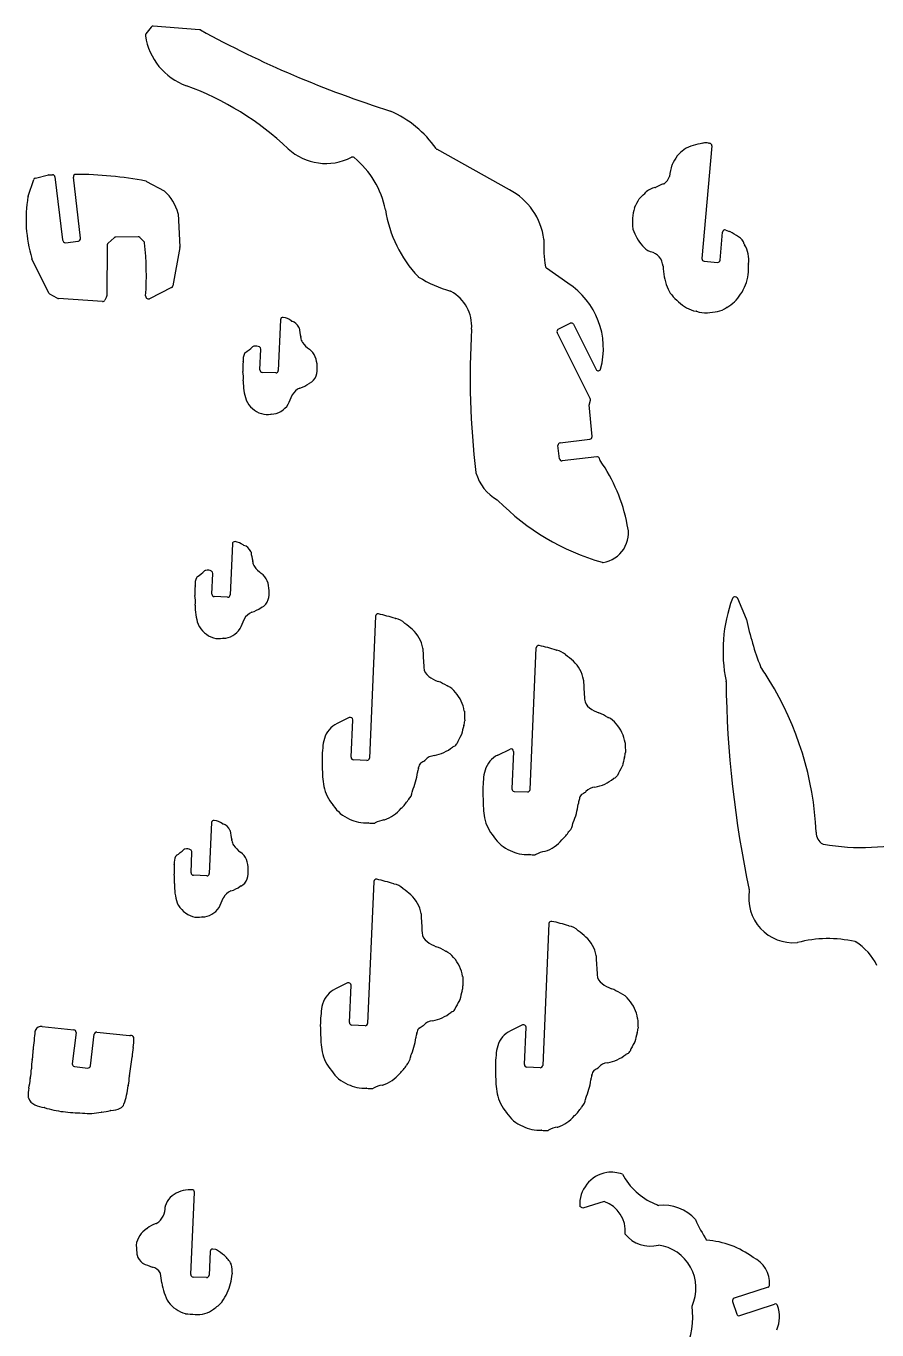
# Model space of a CAD drawing. Extents: x 0 to 821, y 0 to 548.
# Drawn here: x 543.3 to 683.3, y 193.1 to 407.6 of the extents above; entities that cross this region are included whole.
import ezdxf

# ---------------------------------------------------------------- set-up
doc = ezdxf.new("R2010")
doc.units = 0
doc.header["$MEASUREMENT"] = 0
doc.layers.add('WHITE', color=7, linetype='CONTINUOUS')

msp = doc.modelspace()

# ---------------------------------------------------------------- linework, layer by layer
at = {"layer": 'WHITE', "linetype": 'Continuous'}
for p, q in [((571.813454, 407.000399), (564.213925, 407.590281)), ((563.863861, 407.429794), (563.013925, 406.300281)), ((655.634234, 388.329742), (655.763925, 388.320281)), ((622.833951, 380.680207), (610.903925, 387.320281)), ((656.133533, 387.879747), (654.493925, 369.340281)), ((543.623925, 379.60028), (544.543925, 382.340281)), ((544.824161, 382.599569), (546.973925, 383.110281)), ((547.05354, 383.120358), (547.643925, 383.130281)), ((548.044155, 382.779829), (549.293925, 372.410281)), ((552.273481, 372.720216), (551.073925, 382.750281)), ((563.113523, 382.050427), (566.003925, 380.470281)), ((568.304125, 376.699881), (568.603925, 371.260281)), ((657.483924, 369.080278), (657.893925, 373.700281)), ((658.413806, 374.039934), (659.053925, 373.820281)), ((549.373856, 372.210454), (549.443925, 372.110281)), ((549.813713, 371.960152), (551.823925, 372.200281)), ((552.024371, 372.279658), (552.123925, 372.360281)), ((556.664123, 371.600263), (556.573925, 363.230281)), ((557.783646, 372.790029), (556.793925, 371.890281)), ((561.724057, 372.9398), (558.053925, 372.890281)), ((562.673924, 372.16028), (562.003925, 372.830281)), ((568.593925, 371.160281), (567.433925, 364.870281)), ((547.013924, 363.690282), (544.243925, 369.330281)), ((654.853526, 368.909759), (657.043925, 368.720281)), ((632.453944, 365.329502), (628.943925, 367.760281)), ((567.224022, 364.579938), (563.603925, 362.750281)), ((548.434256, 362.830007), (547.183925, 363.520281)), ((555.874209, 362.269627), (548.603925, 362.780281)), ((556.534171, 363.059577), (556.263925, 362.500281)), ((563.113591, 362.84994), (563.053925, 362.920281)), ((585.143925, 359.290281), (584.783925, 350.920284)), ((630.853925, 357.720281), (632.823925, 358.710281)), ((633.363943, 358.540164), (637.093925, 351.120281)), ((636.133935, 346.349507), (630.683925, 357.190281)), ((581.783925, 351.050281), (581.933659, 354.449775)), ((584.363925, 350.540281), (582.163927, 350.63028)), ((636.42394, 340.070385), (635.953925, 345.320281)), ((635.973771, 345.480052), (636.163925, 346.040281)), ((631.154298, 339.049779), (636.073925, 339.640281)), ((631.064424, 336.429905), (630.803925, 338.610281)), ((637.203925, 336.749652), (631.503925, 336.080281)), ((637.703924, 336.260282), (637.633925, 336.480281)), ((577.233925, 322.420281), (576.874116, 314.050458)), ((573.873925, 314.180281), (574.024052, 317.580383)), ((576.453925, 313.660281), (574.253927, 313.76028)), ((660.134028, 313.65004), (659.993925, 313.700281)), ((661.814264, 310.070092), (660.393925, 313.430281)), ((600.793949, 310.520091), (599.783925, 287.200281)), ((626.223925, 282.010281), (627.244083, 305.330242)), ((596.473891, 293.85965), (594.473925, 292.890281)), ((596.783924, 287.330278), (597.053925, 293.480281)), ((620.913925, 287.700281), (622.923772, 288.670051)), ((623.493925, 288.290281), (623.233924, 282.140278)), ((599.363927, 286.82028), (597.163925, 286.910281)), ((623.613925, 281.720281), (625.813725, 281.630099)), ((573.803768, 276.57963), (573.443925, 268.210281)), ((570.443925, 268.34028), (570.593925, 271.740281)), ((573.023927, 267.83028), (570.833925, 267.930281)), ((600.513925, 266.890281), (599.494175, 243.570272)), ((629.314166, 259.980235), (628.293925, 236.660281)), ((596.193925, 250.220281), (594.193946, 249.259712)), ((596.503925, 243.700281), (596.763694, 249.840435)), ((545.951476, 243.068836), (551.161335, 242.519167)), ((599.083925, 243.180281), (596.883927, 243.28028)), ((624.993772, 243.310051), (622.983925, 242.350281)), ((625.303924, 236.790278), (625.563925, 242.930281)), ((551.521435, 242.079157), (550.901335, 236.929167)), ((553.881335, 236.569167), (554.501335, 241.779167)), ((554.940961, 242.128666), (560.331335, 241.569167)), ((551.251335, 236.479167), (553.431335, 236.219167)), ((627.883925, 236.270281), (625.683925, 236.370281)), ((570.583925, 216.210281), (569.953433, 216.199777)), ((570.403925, 202.270281), (570.993746, 215.79046)), ((634.893925, 213.160281), (634.403892, 213.440195)), ((638.433925, 214.270281), (634.893925, 213.160281)), ((573.573925, 206.050281), (573.404116, 202.140458)), ((574.443925, 206.390281), (574.003983, 206.43003)), ((572.983925, 201.750281), (570.783927, 201.85028)), ((665.373925, 200.200281), (659.793925, 198.360281)), ((659.543925, 197.850281), (660.233924, 195.760283)), ((660.733925, 195.510281), (666.443922, 197.40028))]:
    msp.add_line(p, q, dxfattribs=at)
for centre, radius, start, end in [((564.185505, 407.190239), 0.40105, 85.93638, 143.321777), ((563.322752, 406.057061), 0.393103, 141.777436, 188.287939), ((573.180831, 407.524911), 10.359861, 188.462147, 250.157672), ((571.799925, 406.606281), 0.394291, 63.885312, 88.0339), ((655.461543, 559.332942), 173.746, 241.280767, 252.520256), ((553.235956, 352.565202), 48.106967, 46.429629, 70.031879), ((595.870541, 376.992828), 18.191656, 35.04808, 65.986394), ((655.630744, 380.152381), 8.2186, 96.966453, 119.579044), ((654.578015, 388.699151), 0.392844, 278.182161, 290.195133), ((655.149577, 387.020387), 1.3807, 72.956097, 108.405603), ((655.647315, 388.731489), 0.40196, 256.615286, 268.13516), ((655.73398, 387.91984), 0.401559, 354.269841, 85.723478), ((592.618925, 394.189281), 9.19668, 227.396, 297.206), ((597.007609, 385.659531), 0.395893, 51.573814, 117.702736), ((611.085918, 387.676656), 0.400156, 216.321972, 242.947497), ((671.521163, 373.235166), 24.7949, 148.39241, 152.170986), ((650.734701, 386.009), 0.397495, 132.891527, 146.197086), ((659.430899, 377.545445), 12.5319, 129.17595, 135.685262), ((651.766925, 386.945281), 0.403706, 118.567, 128.711334), ((588.116012, 374.635823), 14.5586, 10.865135, 51.123342), ((658.622327, 381.692509), 9.56018, 161.347794, 172.886778), ((649.936164, 384.604326), 0.399431, 148.960985, 158.59949), ((544.924403, 382.210146), 0.402118, 104.435254, 161.117831), ((547.06373, 382.7203), 0.400187, 91.459039, 102.968097), ((547.645866, 382.728732), 0.401553, 7.310627, 90.277066), ((551.466925, 382.803281), 0.396558, 90.429, 187.680573), ((551.205868, 319.990481), 63.2099, 79.243125, 89.766059), ((562.926233, 381.69904), 0.398183, 61.942318, 78.813081), ((647.324576, 383.25967), 1.851271, 300.838601, 348.050032), ((543.994925, 379.443281), 0.402912, 157.063, 166.098373), ((565.779925, 380.140281), 0.398843, 44.5753, 55.831815), ((561.47085, 375.108588), 7.02214, 13.689018, 49.148645), ((617.703925, 371.060281), 10.902298, 7.855108, 61.9303), ((561.437588, 464.811363), 119.061673, 314.086316, 314.807496), ((645.605513, 380.036329), 0.40078, 123.566067, 130.812661), ((647.758278, 377.132113), 4.01538, 104.488464, 126.250395), ((646.672505, 381.413194), 0.401687, 281.660232, 298.421467), ((649.721731, 376.283514), 5.56619, 106.149636, 120.89487), ((648.073925, 382.024281), 0.406611, 284.177161, 299.413), ((565.852973, 375.805568), 22.5604, 170.471741, 196.520626), ((650.814925, 375.428281), 7.760497, 162.978, 188.729448), ((643.787922, 377.600288), 0.406045, 153.721276, 165.77019), ((493.695559, 460.385642), 171.003629, 331.114335, 331.65244), ((644.533995, 378.998449), 0.391027, 131.732209, 150.687278), ((567.903076, 376.675629), 0.401781, 3.460436, 13.641965), ((622.88572, 380.578588), 20.720447, 188.879937, 223.25302), ((643.540129, 374.266947), 0.396146, 182.382472, 192.677633), ((650.558648, 376.599128), 7.79014, 198.091556, 221.279486), ((658.288925, 373.663281), 0.396729, 71.6568, 174.648668), ((658.956925, 373.429281), 0.402852, 67.0629, 76.067241), ((654.271925, 364.684281), 10.322132, 52.9278, 62.024816), ((549.695925, 372.455281), 0.404511, 186.387117, 217.241), ((549.761104, 372.361054), 0.404339, 218.331169, 277.476001), ((551.782202, 372.598417), 0.400316, 275.982508, 307.224945), ((551.883723, 372.671125), 0.392837, 307.694612, 7.178665), ((557.066076, 371.59442), 0.401995, 132.609743, 179.167116), ((558.049304, 372.488276), 0.402031, 89.341494, 131.360194), ((561.728195, 372.538025), 0.401796, 46.666561, 90.590097), ((562.397925, 371.872281), 0.398883, 6.864452, 46.2189), ((515.14407, 366.635312), 47.942032, 355.902521, 6.328567), ((568.205014, 371.249672), 0.399051, 347.055399, 1.523415), ((645.744861, 371.282351), 17.2819, 176.057912, 190.880813), ((628.103925, 372.510281), 0.401903, 354.312354, 5.71059), ((647.535309, 373.848825), 3.70434, 220.161783, 245.065253), ((659.502785, 371.131753), 2.04477, 16.418814, 60.993821), ((661.845785, 371.826736), 0.399151, 197.047324, 211.117253), ((657.263951, 369.091492), 4.93703, 353.00153, 30.813446), ((544.611925, 369.486281), 0.3997, 193.897, 202.972721), ((646.152925, 370.846281), 0.399087, 243.299, 255.705422), ((645.52888, 367.945075), 2.568802, 3.226322, 78.195497), ((654.893897, 369.308922), 0.401199, 175.517074, 264.22482), ((657.083925, 369.120281), 0.401995, 264.289407, 354.289), ((629.170848, 368.094692), 0.404135, 190.63536, 235.840209), ((659.117894, 368.56898), 11.0347, 182.489636, 200.526786), ((654.420925, 367.803281), 7.758614, 326.139, 351.97087), ((650.724271, 367.975426), 11.4483, 353.702162, 2.226929), ((662.563771, 368.453556), 0.401229, 174.795752, 184.757584), ((567.03976, 364.934195), 0.399313, 297.480637, 350.789573), ((608.095167, 366.639847), 0.397223, 220.761576, 236.230447), ((618.934089, 384.204797), 21.036966, 238.28274, 254.022574), ((625.453016, 354.572614), 12.834471, 344.717067, 56.942629), ((652.336608, 365.865247), 3.7391, 198.162588, 221.450471), ((547.368925, 363.875281), 0.400312, 207.525, 242.474774), ((548.629411, 363.181566), 0.402094, 240.964696, 266.365881), ((555.901356, 362.66832), 0.399616, 266.104681, 335.13375), ((556.172667, 363.233746), 0.401273, 334.275755, 359.505182), ((563.365004, 363.176226), 0.402838, 175.235867, 219.446268), ((563.421824, 363.1104), 0.403543, 220.198236, 296.824274), ((613.043335, 363.596597), 0.396735, 62.842788, 75.378503), ((610.060939, 358.205498), 6.55761, 356.188095, 61.156859), ((656.563904, 368.971047), 8.97587, 218.445942, 239.09594), ((655.483163, 366.888858), 6.36927, 299.026833, 327.645683), ((654.011925, 364.567281), 3.887258, 238.033, 262.937573), ((653.47847, 360.310723), 0.402638, 70.280787, 82.075167), ((655.081925, 364.677281), 4.248932, 249.794, 274.201672), ((650.451829, 402.838086), 42.6853, 276.647669, 278.924312), ((656.61514, 363.776165), 3.14028, 278.394474, 307.66358), ((658.791157, 360.983474), 0.400373, 122.905022, 129.976836), ((585.545925, 359.271281), 0.402483, 81.7242, 177.294004), ((585.188263, 356.812026), 2.88761, 53.052414, 81.725076), ((587.171976, 359.446004), 0.409811, 232.757037, 250.349962), ((586.448732, 357.235679), 1.91601, 25.81058, 72.208788), ((633.009873, 358.358381), 0.398008, 27.176392, 117.852569), ((587.815225, 357.886016), 0.402798, 7.707422, 27.163205), ((598.37542, 359.109983), 10.228169, 186.568135, 194.955026), ((588.102912, 356.379771), 0.401174, 358.587841, 13.070158), ((589.832925, 356.363281), 1.32902, 179.715305, 217.172), ((747.67369, 349.856397), 131.308304, 176.545042, 186.852329), ((631.033925, 357.370281), 0.393573, 117.216, 207.216112), ((579.61109, 353.588707), 0.401365, 124.459466, 156.340007), ((574.795925, 361.084281), 8.5078, 302.634536, 312.779), ((580.849659, 354.547441), 0.401648, 102.36329, 133.302917), ((581.0743, 353.570088), 1.40447, 62.886706, 102.778206), ((581.536954, 354.465075), 0.397, 357.791279, 63.452538), ((593.148925, 358.805281), 5.44708, 216.564935, 233.435), ((588.423454, 352.23045), 2.65161, 21.90316, 56.06002), ((592.614691, 351.427907), 13.643, 176.0378, 182.426564), ((581.69236, 352.622226), 2.69601, 155.27712, 184.29578), ((578.603758, 352.392417), 0.401135, 356.884524, 3.983074), ((586.33391, 351.507858), 4.8611, 1.434164, 20.617739), ((579.383925, 350.825281), 0.40078, 176.424, 183.648689), ((573.624013, 349.844059), 5.444566, 353.519452, 10.109903), ((582.183925, 351.030281), 0.4005, 177.137595, 267.138), ((584.383925, 350.940281), 0.4005, 267.137595, 357.138), ((589.105573, 350.702124), 2.02894, 294.09287, 341.848541), ((586.391925, 351.334281), 4.81071, 344.764, 3.518617), ((637.450306, 351.29852), 0.398468, 206.57122, 344.141156), ((588.641935, 349.052859), 9.60977, 178.946446, 197.834454), ((589.249925, 345.746281), 2.46813, 111.038095, 151.341), ((586.102079, 354.348977), 6.69278, 289.751691, 304.302977), ((590.084319, 348.47064), 0.408062, 111.642416, 121.037613), ((579.872925, 346.232281), 0.398299, 197.925, 205.582289), ((583.315753, 347.848645), 4.20168, 205.190492, 252.096656), ((583.587165, 347.066283), 3.28648, 270.633813, 329.292361), ((576.255319, 350.73392), 11.4784, 332.242147, 340.330096), ((587.454078, 346.771293), 0.402515, 156.780604, 165.763313), ((636.354064, 345.351694), 0.401371, 161.34931, 184.488873), ((635.785025, 346.159601), 0.397243, 342.520039, 28.55874), ((582.958352, 347.01986), 3.30426, 253.576203, 280.380467), ((583.646818, 343.381387), 0.399298, 93.345087, 103.482024), ((631.199611, 338.654245), 0.398121, 96.53533, 186.340019), ((636.027824, 340.035269), 0.397669, 276.657123, 5.066054), ((637.252991, 336.350085), 0.402568, 18.869396, 97.000738), ((631.458877, 336.474706), 0.396989, 186.479703, 276.515628), ((638.084925, 336.388281), 0.401991, 198.57, 214.618656), ((615.031695, 320.352475), 27.680006, 10.885816, 34.825398), ((617.684894, 334.288363), 0.394067, 194.470125, 203.65087), ((624.396925, 336.056281), 7.330538, 195.232518, 240.92), ((620.634592, 329.299591), 0.403113, 44.131264, 60.336634), ((648.90853, 357.186667), 39.309677, 224.610188, 254.000905), ((637.512173, 324.227318), 4.892141, 278.599575, 16.050382), ((577.635925, 322.401281), 0.402483, 81.7242, 177.294004), ((577.278263, 319.942026), 2.88761, 53.052414, 81.725076), ((579.258278, 322.567778), 0.40103, 232.46644, 250.493837), ((578.535123, 320.368862), 1.91387, 25.417768, 72.068317), ((579.909002, 321.004815), 0.400312, 9.412267, 27.607554), ((590.465084, 322.242901), 10.228597, 186.58294, 194.971304), ((580.191925, 319.509281), 0.402167, 357.301, 13.106369), ((566.846624, 324.184438), 8.512364, 302.928615, 313.108266), ((572.938925, 317.677281), 0.401648, 102.256, 133.238356), ((573.1643, 316.700088), 1.40447, 62.886706, 102.778206), ((573.622925, 317.592281), 0.401304, 358.301, 63.116156), ((581.922923, 319.493749), 1.329282, 180.146825, 217.187128), ((585.233925, 321.930281), 5.44008, 216.553764, 233.446), ((580.508389, 315.35661), 2.65763, 21.9393, 56.015487), ((638.180782, 319.790595), 0.405328, 254.712504, 278.927914), ((584.704751, 314.551753), 13.6428, 176.057359, 182.400729), ((573.780925, 315.743281), 2.6939, 155.276, 184.108347), ((570.693755, 315.517965), 0.401472, 355.977427, 4.616964), ((571.696925, 316.713281), 0.395256, 124.352, 156.646413), ((578.423925, 314.637281), 4.8611, 1.44097, 20.624171), ((571.473925, 313.955281), 0.40078, 176.424, 183.648689), ((565.714013, 312.974059), 5.444566, 353.519452, 10.109903), ((574.273925, 314.160281), 0.4005, 177.137595, 267.138), ((576.473737, 314.06029), 0.4005, 267.164454, 358.593324), ((581.193322, 313.829459), 2.02735, 294.170699, 343.983725), ((578.481925, 314.464281), 4.810631, 345.626641, 3.518617), ((682.892821, 304.801), 24.927743, 159.698357, 191.478416), ((659.89027, 313.313188), 0.400731, 75.009236, 160.038415), ((660.034925, 313.269281), 0.393449, 24.154706, 75.4108), ((580.731935, 312.182859), 9.60977, 178.946446, 197.834454), ((581.344625, 308.881165), 2.465551, 111.185172, 151.689325), ((578.226983, 317.486654), 6.6881, 289.446387, 303.968262), ((582.217695, 311.625702), 0.403926, 118.746337, 128.935583), ((571.962925, 309.362281), 0.398299, 197.925, 205.582289), ((575.405753, 310.978645), 4.20168, 205.190492, 252.096656), ((568.33311, 313.835436), 11.4807, 332.251571, 340.481604), ((579.541318, 309.877204), 0.406144, 154.749141, 162.456923), ((601.192806, 310.509305), 0.399003, 78.297194, 178.451051), ((595.974291, 285.950827), 25.505805, 71.507755, 78.008055), ((604.151599, 310.526049), 0.396146, 257.243622, 267.425792), ((603.767925, 307.623281), 2.533646, 44.536331, 81.6967), ((605.875078, 309.658944), 0.396989, 220.659167, 228.940714), ((592.614127, 292.040716), 21.655226, 48.743994, 53.106758), ((661.439341, 309.928448), 0.400787, 10.210269, 20.69632), ((711.015009, 320.346632), 50.2579, 191.881069, 201.092168), ((575.048352, 310.14986), 3.30426, 253.576203, 280.380467), ((575.734925, 306.511281), 0.398964, 93.066226, 103.214), ((575.682588, 310.199278), 3.28977, 270.539859, 328.699076), ((603.230811, 304.326908), 5.419264, 10.241237, 47.469834), ((608.178243, 305.191784), 0.39791, 5.461162, 14.351732), ((693.601242, 308.249358), 85.0805, 182.033987, 184.151551), ((627.647641, 305.313335), 0.403912, 79.140543, 177.601006), ((622.422774, 280.761334), 25.505624, 71.504954, 78.004485), ((630.655378, 305.326632), 0.402741, 249.40895, 259.780455), ((630.231925, 302.426281), 2.52862, 44.871882, 81.9981), ((632.325109, 304.468907), 0.396989, 220.652197, 228.920596), ((619.059204, 286.844648), 21.663034, 48.744789, 53.106223), ((629.680859, 299.136645), 5.419426, 10.242308, 47.472086), ((610.604958, 302.177574), 1.86303, 182.695251, 235.645973), ((614.061638, 307.096576), 7.875, 235.079164, 247.704329), ((664.491149, 302.430668), 0.404499, 204.900234, 218.35873), ((621.060925, 272.702281), 52.2269, 31.5371, 34.3613), ((608.219925, 292.002281), 8.313311, 58.494715, 69.9213), ((612.738925, 299.454281), 0.403866, 244.376, 251.91119), ((611.329755, 296.113516), 3.223522, 35.821872, 66.53107), ((634.614112, 300.07262), 0.400768, 355.244171, 3.957659), ((720.034374, 303.352432), 85.0854, 182.231537, 184.34921), ((658.074925, 299.750281), 0.399027, 1.3258, 13.054227), ((830.522912, 301.622419), 172.059227, 180.620361, 192.112371), ((621.13498, 272.586076), 52.224745, 2.638352, 31.688254), ((609.473883, 293.989541), 6.005207, 9.102659, 41.901582), ((637.054958, 296.987574), 1.86303, 182.695251, 235.645973), ((596.652925, 293.500281), 0.401498, 357.144721, 116.482), ((615.0223, 294.834599), 0.395358, 8.158818, 15.399991), ((706.681656, 297.022825), 91.2929, 181.338247, 182.324827), ((640.513936, 301.904971), 7.875, 235.058774, 247.683928), ((634.645925, 286.823281), 8.31065, 58.374674, 69.7405), ((639.173141, 294.256134), 0.394594, 244.573051, 252.383175), ((637.785802, 290.91845), 3.221593, 35.95787, 66.823311), ((596.185338, 289.331479), 3.948924, 115.682716, 164.304399), ((656.955956, 281.515944), 43.0791, 165.159544, 167.159558), ((612.720925, 293.454281), 2.746181, 340.768399, 357.188), ((635.923883, 288.799541), 6.005207, 9.102659, 41.901582), ((596.913462, 288.813815), 4.799413, 160.704075, 179.449385), ((613.772925, 289.688281), 0.39935, 328.585842, 338.252), ((621.945277, 286.245808), 8.46845, 146.252289, 157.105897), ((614.558757, 291.1537), 0.400535, 329.488821, 350.805948), ((641.4723, 289.644599), 0.395358, 8.158818, 15.399991), ((733.132227, 291.808207), 91.2929, 181.322793, 182.308886), ((607.103499, 286.900023), 15.116819, 172.55056, 184.514817), ((610.759702, 285.168253), 2.4811, 97.070222, 136.367697), ((609.338628, 294.097402), 6.56245, 279.788437, 309.175571), ((613.743564, 288.70589), 0.399819, 110.50166, 130.459091), ((613.294378, 290.000433), 0.970601, 288.573443, 327.584055), ((622.639719, 284.145666), 3.951411, 115.896952, 164.378487), ((623.094917, 288.30912), 0.399452, 357.296797, 115.369118), ((639.165846, 288.2843), 2.751908, 340.141498, 356.792238), ((613.049925, 285.711507), 21.016337, 180.003907, 188.678389), ((597.183925, 287.310281), 0.4005, 177.138, 267.137595), ((599.383925, 287.220281), 0.4005, 267.138, 357.137595), ((611.724902, 284.204102), 4.08588, 160.910877, 171.467505), ((607.492925, 285.666281), 0.391581, 341.239382, 356.171), ((609.143459, 285.538724), 1.26384, 140.086075, 175.39795), ((608.472565, 286.080644), 0.401816, 119.595015, 137.973589), ((597.729944, 304.342825), 20.785756, 300.482757, 302.487757), ((608.6471, 287.123852), 0.399631, 308.225786, 322.447328), ((623.362925, 283.622281), 4.79889, 160.682941, 179.431), ((648.419925, 281.091281), 8.47739, 146.586, 157.396), ((641.016707, 285.984423), 0.396825, 325.498377, 347.665981), ((683.454436, 276.5231), 43.0828, 165.445996, 167.429521), ((598.010925, 285.858281), 9.729917, 335.350135, 353.817), ((633.553499, 281.710023), 15.116819, 172.55056, 184.514817), ((635.791665, 288.908407), 6.56159, 279.667093, 309.147291), ((640.194314, 283.516171), 0.399819, 110.616373, 130.6036), ((639.74008, 284.815334), 0.976618, 288.72088, 327.478477), ((640.224128, 284.500238), 0.399111, 328.261352, 337.832655), ((599.589261, 284.267856), 7.516259, 193.28706, 219.669), ((604.781829, 281.808183), 2.037013, 315.07403, 355.842036), ((607.211009, 281.620453), 0.39954, 153.262819, 174.249274), ((623.633925, 282.120281), 0.4005, 177.138, 267.137595), ((625.824112, 282.030276), 0.400312, 268.513129, 357.136943), ((635.594133, 280.349531), 1.26384, 140.133759, 175.431079), ((634.922565, 280.890644), 0.401816, 119.595015, 137.973589), ((624.037079, 299.065976), 20.784055, 300.943618, 302.924353), ((635.134925, 281.968281), 0.401128, 299.739996, 314.03), ((637.220291, 279.983329), 2.4783, 97.576944, 136.798833), ((593.514643, 279.196219), 0.397993, 34.189653, 43.43283), ((598.716925, 282.507281), 5.76879, 212.357, 247.441), ((600.343925, 282.840281), 6.084275, 288.196705, 320.133), ((600.127925, 284.253281), 7.2181, 312.601635, 326.888), ((606.505923, 280.080317), 0.403928, 134.248202, 145.308143), ((639.494938, 280.455589), 21.01145, 179.824157, 188.499613), ((624.460925, 280.668281), 9.72992, 335.350135, 353.817), ((638.174902, 279.014102), 4.08588, 160.910877, 171.467505), ((633.934718, 280.480612), 0.400747, 341.030448, 355.64863), ((574.201267, 276.567226), 0.397693, 80.928567, 178.212639), ((573.862925, 274.096281), 2.891704, 53.465648, 82.0278), ((599.318867, 282.901801), 6.376894, 243.803865, 272.383299), ((603.023128, 272.163144), 4.94854, 99.766041, 117.559589), ((602.085363, 277.430891), 0.403105, 284.12406, 293.162956), ((626.028066, 279.081683), 7.516006, 193.320282, 219.803811), ((575.828925, 276.737281), 0.400812, 232.396, 250.281667), ((575.10013, 274.532851), 1.921115, 25.512154, 72.002973), ((576.478827, 275.175875), 0.400125, 9.303735, 27.443261), ((587.034762, 276.415685), 10.2288, 186.596919, 194.991859), ((599.618167, 276.130348), 0.401528, 84.890921, 94.874714), ((600.283286, 281.62899), 5.137405, 262.963262, 273.245894), ((600.536959, 276.895191), 0.397112, 275.377043, 299.678585), ((626.577925, 279.063281), 7.21806, 312.601635, 326.888), ((632.950424, 274.895812), 0.396282, 134.235489, 145.50899), ((631.231967, 276.618321), 2.036886, 315.068159, 355.83789), ((633.661009, 276.430453), 0.39954, 153.262819, 174.249274), ((675.330897, 274.85586), 2.03097, 176.211118, 241.575978), ((576.776908, 273.644689), 0.397385, 2.255886, 18.332858), ((578.506925, 273.651281), 1.332907, 179.611, 216.402882), ((581.795784, 276.108127), 5.43809, 216.672847, 233.795243), ((619.956925, 274.016281), 0.3908, 33.2021, 40.52852), ((625.152344, 277.320621), 5.76643, 212.406271, 247.586651), ((626.793925, 277.650281), 6.0843, 288.196705, 320.133), ((674.570925, 273.413281), 0.40093, 238.96, 258.953474), ((680.801345, 310.63921), 38.1445, 260.48236, 284.379376), ((570.365699, 269.930779), 2.699905, 155.744471, 184.471757), ((568.261124, 270.876404), 0.392655, 121.88454, 155.390521), ((563.43028, 278.356805), 8.51209, 302.899117, 313.0794), ((569.522221, 271.853609), 0.398837, 104.311338, 134.206628), ((569.731598, 270.860447), 1.413577, 62.977769, 102.583568), ((570.192925, 271.761281), 0.401549, 357.002211, 63.2178), ((577.078301, 269.526324), 2.660566, 21.465945, 55.542045), ((575.002873, 268.819732), 4.851678, 1.181336, 20.262235), ((625.768613, 277.711926), 6.377029, 243.805698, 272.385536), ((626.06303, 270.940349), 0.401123, 85.582658, 94.143563), ((626.727598, 276.438826), 5.137772, 262.915319, 273.306401), ((626.985075, 271.708105), 0.400388, 275.567806, 299.703871), ((629.472523, 266.973039), 4.94854, 99.75893, 117.553103), ((628.535363, 272.240891), 0.403105, 284.12406, 293.162956), ((581.272754, 268.632024), 13.63765, 175.675883, 182.02655), ((568.039609, 268.18864), 0.397879, 185.607666, 194.332618), ((562.283925, 267.148281), 5.45216, 353.802, 9.94779), ((567.273925, 269.690281), 0.40121, 355.711, 4.287193), ((570.843925, 268.330281), 0.400125, 178.568, 268.567904), ((573.043925, 268.230281), 0.4005, 267.138, 357.137595), ((575.062925, 268.644281), 4.798525, 344.348031, 3.2911), ((577.305895, 266.314116), 9.604818, 178.535211, 197.662434), ((574.807925, 271.657281), 6.687818, 289.169157, 303.961), ((578.749925, 265.773281), 0.394973, 111.694, 121.435498), ((577.757402, 267.9825), 2.027405, 294.679305, 341.811902), ((600.912684, 266.869331), 0.399309, 78.225586, 176.992581), ((595.77475, 242.298992), 25.5011, 71.694056, 78.189576), ((603.929883, 266.884911), 0.402558, 248.816353, 259.096156), ((603.492754, 263.990436), 2.52512, 44.500764, 81.781081), ((564.90113, 268.000565), 11.480625, 332.166657, 340.509249), ((576.079925, 263.990281), 0.398848, 144.845, 153.218047), ((577.927114, 263.052357), 2.467159, 111.974331, 151.753258), ((605.593925, 266.020281), 0.396989, 220.893639, 229.086), ((592.337925, 248.398281), 21.6551, 48.7934, 53.12057), ((602.955044, 260.688618), 5.41539, 10.228926, 47.641064), ((669.552925, 264.181281), 7.355733, 170.697772, 274.687), ((661.903925, 265.445281), 0.397108, 349.114, 10.740437), ((568.532925, 263.522281), 0.398337, 197.887221, 205.678), ((571.972048, 265.15102), 4.2036, 205.373689, 252.152311), ((572.25872, 264.363279), 3.283284, 270.43749, 328.345899), ((607.900925, 261.547281), 0.396974, 7.62766, 15.037484), ((571.61986, 264.320595), 3.306184, 253.551386, 280.532147), ((572.318925, 260.684281), 0.397292, 95.0727, 103.795433), ((693.319925, 264.648281), 85.0801, 182.05327, 184.164), ((629.712314, 259.959409), 0.398692, 78.117478, 177.005768), ((624.578656, 235.3877), 25.500949, 71.704794, 78.197918), ((632.725213, 259.976694), 0.402741, 249.434014, 259.783051), ((632.291925, 257.081281), 2.525186, 44.470599, 81.7611), ((610.324959, 258.547445), 1.86214, 182.368711, 235.630606), ((634.395078, 259.108944), 0.396989, 220.659167, 228.940714), ((621.130236, 241.49413), 21.654833, 48.730175, 53.093103), ((631.754925, 253.778281), 5.415134, 10.232923, 47.4915), ((675.262638, 237.730347), 19.7823, 77.056348, 104.7575), ((613.815312, 263.448713), 7.878942, 234.800869, 247.294323), ((607.969598, 248.358086), 8.30984, 58.719599, 70.276163), ((612.512608, 255.782799), 0.395401, 234.729668, 243.143138), ((611.058176, 252.476941), 3.21691, 36.493125, 66.634625), ((670.131925, 257.251281), 0.401708, 273.14683, 283.178), ((679.600742, 256.621022), 0.399933, 57.82657, 76.555391), ((674.833427, 248.980246), 9.40597, 25.90861, 58.029676), ((609.191958, 250.355075), 6.00877, 9.147434, 42.184972), ((636.683925, 254.715281), 0.40078, 356.423666, 3.57633), ((722.104925, 257.988281), 85.084877, 182.221413, 184.33968), ((614.740973, 251.214981), 0.395017, 6.483958, 13.966814), ((706.398922, 253.493621), 91.292798, 181.402229, 182.368949), ((639.124958, 251.637574), 1.86303, 182.695251, 235.645973), ((595.901563, 245.697107), 3.95071, 115.609188, 164.548555), ((596.367908, 249.864006), 0.396487, 356.591769, 116.028153), ((656.66022, 237.823872), 43.075817, 165.044506, 167.08682), ((612.440615, 249.812345), 2.74508, 341.479559, 358.074431), ((642.583936, 256.554971), 7.875, 235.058774, 247.683928), ((636.716865, 241.472701), 8.310868, 58.378209, 69.747968), ((596.63407, 245.191706), 4.80028, 161.061363, 180.137971), ((621.702027, 242.672486), 8.476133, 146.748422, 157.62045), ((614.287925, 247.549281), 0.398306, 324.871, 345.600833), ((641.304925, 248.877281), 0.400566, 234.863, 243.103647), ((639.856216, 245.557878), 3.221955, 35.95565, 66.834089), ((637.995844, 243.436774), 6.00587, 9.231709, 41.925486), ((606.823184, 243.229276), 15.1158, 172.584627, 184.511744), ((609.067676, 250.472065), 6.56753, 279.788054, 309.03118), ((613.46109, 245.064974), 0.399514, 110.106954, 130.141233), ((613.013925, 246.360281), 0.970902, 288.609, 327.619194), ((613.49073, 246.053218), 0.403887, 328.181889, 337.658819), ((545.193335, 242.272167), 0.402805, 161.718, 177.59645), ((545.789855, 242.038242), 1.04319, 81.087315, 159.795729), ((551.126335, 242.123167), 0.397544, 353.644, 84.949104), ((596.903925, 243.680281), 0.4005, 177.137595, 267.138), ((599.098925, 243.575281), 0.395282, 267.825256, 359.274), ((608.864368, 241.899812), 1.26424, 140.140425, 175.470588), ((608.211925, 242.457281), 0.406244, 122.497356, 141.518), ((597.307375, 260.626153), 20.7839, 300.941409, 302.923858), ((608.41114, 243.522967), 0.393192, 299.360603, 313.91201), ((610.487504, 241.541352), 2.477423, 97.032617, 136.722395), ((624.709719, 238.795666), 3.951411, 115.896952, 164.378487), ((625.164917, 242.94912), 0.399452, 357.296797, 115.369118), ((641.237925, 242.939281), 2.751197, 340.031531, 356.479), ((735.181079, 247.052957), 91.2976, 181.697004, 182.688651), ((643.524106, 244.377928), 0.400443, 355.896246, 3.199848), ((549.908935, 239.310374), 5.44859, 164.80405, 181.177558), ((544.260405, 240.839403), 0.403262, 345.518967, 354.242929), ((513.697586, 244.235445), 31.154159, 353.66704, 356.41806), ((554.900642, 241.728136), 0.402554, 84.251626, 172.717134), ((560.374476, 241.968045), 0.401204, 263.827117, 283.996243), ((560.567425, 241.120897), 0.467793, 18.453206, 101.831582), ((554.960793, 240.800422), 6.08212, 348.514322, 3.476567), ((560.631513, 241.138736), 0.401368, 4.359319, 18.933555), ((612.772923, 242.032729), 21.0187, 179.979593, 188.654257), ((597.726371, 242.213256), 9.73144, 335.385685, 353.962295), ((611.439402, 240.542797), 4.087089, 160.602492, 170.893298), ((607.203679, 242.02755), 0.401368, 341.501085, 356.01406), ((650.498261, 235.756747), 8.47541, 146.701511, 157.572149), ((643.086756, 240.63761), 0.399026, 325.177954, 345.853181), ((685.536047, 231.224883), 43.0815, 165.516333, 167.512725), ((536.869335, 239.084167), 7.593107, 348.952716, 0.862025), ((560.411006, 238.076329), 0.351654, 346.77407, 355.579698), ((567.512819, 238.128347), 6.751669, 167.50298, 180.671448), ((599.305925, 240.645281), 7.5248, 193.646, 219.787436), ((604.507339, 238.177695), 2.0321, 314.977474, 355.840671), ((606.928418, 237.981257), 0.39737, 153.26269, 172.909586), ((635.623573, 236.356597), 15.117337, 172.537722, 184.540967), ((625.432925, 238.272281), 4.798819, 160.682941, 179.431), ((637.874271, 243.565171), 6.566155, 279.548742, 308.974034), ((642.262954, 238.155662), 0.399819, 110.408331, 130.33408), ((641.81008, 239.455334), 0.976618, 288.72088, 327.478477), ((642.289929, 239.141921), 0.403568, 328.37172, 337.929791), ((538.451427, 235.929532), 5.711619, 345.906911, 1.400883), ((550.910951, 236.163438), 6.75027, 167.458967, 180.800191), ((551.301335, 236.879167), 0.403113, 172.874984, 262.875), ((553.481335, 236.619167), 0.403113, 262.874984, 352.875), ((-1483.678665, 543.757167), 2067.17, 351.408, 351.494), ((599.855941, 240.622159), 7.21696, 312.958122, 326.79306), ((606.244567, 236.477274), 0.399586, 138.849272, 151.214784), ((625.703925, 236.770281), 0.4005, 177.138, 267.137595), ((627.893925, 236.670281), 0.400125, 268.568, 358.567904), ((637.012942, 235.54793), 0.406244, 122.626182, 141.711219), ((626.110925, 253.718281), 20.783919, 300.93081, 302.912), ((637.209399, 236.611982), 0.393345, 299.629157, 314.261159), ((639.290091, 234.633303), 2.4783, 97.572282, 136.785204), ((534.601065, 235.204098), 9.409261, 346.007104, 355.516863), ((544.38286, 234.44944), 0.401781, 167.154646, 177.264306), ((555.31264, 234.770208), 4.97949, 343.660513, 1.023615), ((560.690915, 234.889472), 0.400727, 174.543091, 184.337535), ((593.220475, 235.574508), 0.396453, 32.867451, 40.101409), ((598.427361, 238.885168), 5.77382, 212.420428, 247.784704), ((600.066925, 239.212281), 6.09488, 288.132, 320.560754), ((641.564921, 235.090261), 21.011346, 179.810568, 188.484252), ((626.527925, 235.308281), 9.732509, 335.35779, 353.814), ((640.244317, 233.652412), 4.08588, 160.885784, 171.454714), ((636.004718, 235.120612), 0.400747, 341.030448, 355.64863), ((637.664133, 234.989531), 1.26384, 140.133759, 175.431079), ((552.611752, 231.706193), 8.96442, 172.160524, 181.771131), ((548.076161, 234.449422), 12.0616, 339.873592, 354.478469), ((560.485282, 233.283401), 0.403522, 167.703745, 179.225281), ((599.036815, 239.261822), 6.36693, 243.986108, 272.400808), ((599.282925, 232.506281), 0.394738, 76.713714, 87.0086), ((599.944925, 238.001281), 5.14267, 263.622, 273.888), ((600.280012, 233.271319), 0.401104, 271.945705, 295.642242), ((602.776028, 228.533656), 4.954154, 100.137267, 117.955524), ((601.870972, 233.806457), 0.397367, 274.776733, 283.494102), ((628.09565, 233.73743), 7.517966, 193.43807, 219.853066), ((544.052415, 231.443021), 0.401041, 181.985201, 198.087142), ((545.435335, 231.914167), 1.861929, 198.657, 248.785082), ((546.673924, 233.734926), 4.03805, 241.732735, 263.98741), ((546.241029, 229.325473), 0.393742, 76.716582, 88.556095), ((551.135145, 244.593874), 15.6411, 252.114429, 263.635705), ((557.123416, 233.317136), 4.06075, 271.94098, 294.402507), ((558.389506, 230.58724), 1.05195, 293.032905, 344.103842), ((628.648889, 233.704168), 7.217737, 312.590329, 326.87792), ((635.039601, 229.561699), 0.398731, 137.770892, 150.140358), ((633.306004, 231.26636), 2.032951, 315.033394, 355.877754), ((635.727417, 231.069287), 0.397002, 152.873051, 172.628751), ((552.934888, 255.737294), 26.921035, 262.457812, 269.204511), ((553.636846, 238.079224), 9.32264, 263.374026, 282.539677), ((555.754054, 228.589261), 0.400676, 93.259862, 103.43832), ((555.398371, 235.120278), 6.14002, 273.107973, 286.683044), ((557.288335, 228.862167), 0.397493, 93.950013, 108.68), ((622.015925, 228.657281), 0.404867, 33.3289, 40.41432), ((627.222202, 231.970844), 5.766582, 212.414989, 247.588795), ((628.858925, 232.297281), 6.092349, 288.222594, 320.112), ((627.837317, 232.35158), 6.367175, 243.775069, 272.400354), ((628.071531, 225.598887), 0.39245, 76.334506, 85.256409), ((628.738925, 231.091281), 5.14326, 263.584729, 273.956), ((629.079338, 226.363334), 0.403276, 272.049083, 295.634966), ((631.573925, 221.623281), 4.953427, 100.119, 117.929567), ((630.66439, 226.895858), 0.398067, 275.656981, 284.500319), ((639.713783, 213.790257), 5.321417, 99.406889, 183.771848), ((639.533454, 213.161102), 5.919299, 71.379275, 96.688488), ((651.062925, 223.930281), 10.9335, 208.159, 246.673), ((569.068925, 212.821281), 2.9586, 134.53, 166.331), ((570.246925, 211.431281), 4.77752, 93.522, 132.910685), ((570.593915, 215.810093), 0.400312, 357.188842, 91.430104), ((563.024467, 213.301969), 3.161018, 304.263463, 1.954279), ((566.583562, 213.427746), 0.40032, 166.612413, 182.574174), ((636.712958, 209.391643), 5.17328, 354.657965, 70.569426), ((651.071504, 223.920301), 10.92774, 246.610972, 250.333067), ((648.128043, 206.562149), 7.105924, 41.814807, 95.931237), ((565.341633, 207.704214), 3.00103, 102.850283, 134.086663), ((564.576357, 211.015647), 0.397784, 284.237837, 304.929896), ((679.222473, 223.103897), 28.3706, 204.586484, 212.381678), ((565.055614, 206.652097), 3.6704, 120.656367, 172.828891), ((562.984986, 210.15818), 0.401517, 299.732986, 312.005053), ((646.003812, 212.243421), 5.315224, 218.839788, 284.604798), ((561.813846, 207.069498), 0.401995, 174.176924, 185.636173), ((620.529286, 211.420407), 59.2783, 184.247444, 185.702348), ((573.969925, 206.035281), 0.396216, 85.0688, 177.830742), ((574.393925, 205.994281), 0.399157, 54.7493, 82.803765), ((564.162131, 190.529667), 18.942, 51.576377, 56.473232), ((646.371925, 200.024281), 7.14212, 335.565, 82.177127), ((654.266925, 193.512281), 14.432, 53.141957, 86.0403), ((561.947127, 205.548152), 0.40319, 182.511563, 192.559528), ((563.998925, 206.157281), 2.54268, 195.905, 232.864219), ((562.679542, 204.462529), 0.396081, 237.017922, 249.974266), ((571.964287, 225.065669), 22.9936, 245.814278, 249.771552), ((573.246238, 202.126654), 4.21195, 26.565833, 50.347081), ((576.654076, 203.829749), 0.402241, 5.737324, 26.678211), ((713.903993, 216.115899), 137.396511, 185.11347, 185.729), ((661.023899, 200.838853), 4.628641, 356.544642, 65.767081), ((564.174019, 203.863389), 0.406005, 246.776807, 255.792022), ((563.727523, 201.627981), 1.874196, 29.812599, 79.335176), ((565.004925, 202.356281), 0.403778, 9.115457, 30.2618), ((414.046508, 179.682034), 153.05555, 7.968397, 8.543594), ((570.803925, 202.250281), 0.4005, 177.137595, 267.138), ((573.003737, 202.15029), 0.4005, 267.164454, 358.593324), ((567.225374, 203.177029), 10.0053, 346.258277, 355.087781), ((576.803852, 202.359571), 0.392046, 354.248292, 5.994537), ((573.631925, 201.906281), 8.07069, 187.165, 211.408676), ((566.382925, 203.819281), 10.9843, 326.894, 344.047407), ((665.250373, 200.574429), 0.39402, 288.274294, 357.884057), ((571.044517, 201.04952), 5.45095, 217.909861, 253.256028), ((570.73328, 202.083263), 6.46051, 301.762148, 318.120587), ((575.258666, 198.046198), 0.396415, 315.925124, 325.166737), ((659.923925, 197.980281), 0.401622, 108.886, 198.886087), ((666.563865, 197.020471), 0.398298, 17.463511, 107.526024), ((569.562297, 196.223111), 0.40319, 257.367809, 267.366615), ((571.382176, 210.676632), 14.9696, 262.945748, 268.894884), ((571.561925, 199.782281), 4.09932, 263.438, 308.862005), ((639.525376, 195.338257), 13.4608, 335.189424, 7.391065), ((660.611925, 195.891281), 0.400056, 199.114, 287.755584), ((661.473544, 195.293329), 5.773555, 338.207181, 18.65384)]:
    msp.add_arc(centre, radius, start, end, dxfattribs=at)

doc.saveas('drawing.dxf')
